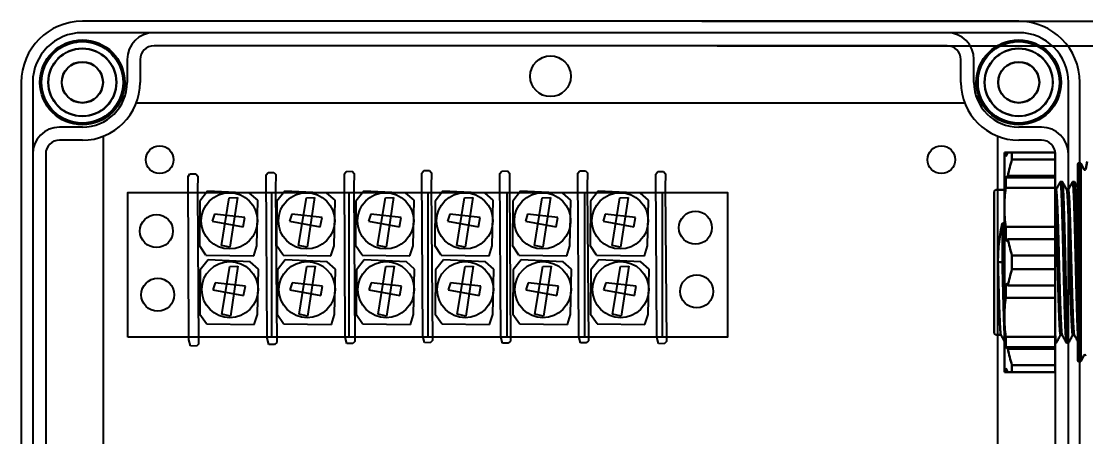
# Model space of a CAD drawing. Header units: inches. Extents: x 0.6 to 15.5, y 0.5 to 6.4.
# Drawn here: x 0.55 to 5.7, y 4.37 to 6.37 of the extents above; entities that cross this region are included whole.
import ezdxf

# ---------------------------------------------------------------- set-up
doc = ezdxf.new("R2010")
doc.units = ezdxf.units.IN
doc.header["$MEASUREMENT"] = 0
doc.linetypes.add('SLD-Dashed', pattern=[0.075, 0.05, -0.025])
doc.linetypes.add('SLD-Solid', pattern=[0])
doc.layers.add('Enclosure', color=3, linetype='Continuous')
doc.layers.add('PARTS_TOP', color=111, linetype='Continuous')
doc.styles.get("Standard").update_dxf_attribs({"font": 'arial.ttf'})
doc.dimstyles.get("Standard").update_dxf_attribs({"dimtxt": 0.18, "dimasz": 0.18, "dimexe": 0.18, "dimexo": 0.0625, "dimgap": 0.09, "dimtad": 0, "dimtih": 1, "dimtoh": 1, "dimdec": 4, "dimzin": 0, "dimdsep": 46, "dimtxsty": 'Standard', "dimcen": 0.09, "dimadec": 0, "dimazin": 0, "dimtfac": 1, "dimtdec": 4, "dimtofl": 0, "dimtmove": 0, "dimatfit": 3, "dimfxl": 1, "dimtolj": 1, "dimtzin": 0, "dimarcsym": 0})

# ---------------------------------------------------------------- blocks, each defined once
blk = doc.blocks.new('6pt Terminal Block')
for p, q in [((-0.2479, -0.16), (-0.2177, -0.152)), ((-0.2177, -0.152), (0.5713, -0.148)), ((0.5713, -0.148), (0.5837, -0.157)), ((-0.2488, -0.1884), (-0.2479, -0.16)), ((-0.2386, -0.1985), (-0.2488, -0.1884)), ((0.5066, -0.1935), (-0.2386, -0.1985)), ((-0.1411, -0.2364), (-0.0952, -0.205)), ((0.1193, -0.2068), (-0.0952, -0.205)), ((0.1913, -0.2339), (0.2371, -0.2025)), ((0.4517, -0.2043), (0.2371, -0.2025)), ((0.4999, -0.2419), (0.4517, -0.2043)), ((0.5729, -0.1948), (0.5066, -0.1935)), ((0.584, -0.1848), (0.5729, -0.1948)), ((0.5837, -0.157), (0.584, -0.1848)), ((-0.1411, -0.2364), (-0.1446, -0.468)), ((0.1177, -0.2115), (0.1177, -0.2115)), ((0.1676, -0.2443), (0.1193, -0.2068)), ((0.158, -0.448), (0.1676, -0.2443)), ((0.1913, -0.2339), (0.1878, -0.4655)), ((0.4501, -0.209), (0.4501, -0.209)), ((0.4904, -0.4455), (0.4999, -0.2419)), ((0.0234, -0.2674), (-0.0042, -0.4166)), ((0.0566, -0.2784), (0.0234, -0.2674)), ((0.0406, -0.4248), (0.0566, -0.2784)), ((0.3558, -0.265), (0.3282, -0.4141)), ((0.389, -0.2759), (0.3558, -0.265)), ((0.373, -0.4224), (0.389, -0.2759)), ((-0.1035, -0.3525), (-0.0945, -0.3113)), ((0.1373, -0.389), (-0.1035, -0.3525)), ((-0.0945, -0.3113), (0.1363, -0.3495)), ((0.1363, -0.3495), (0.1373, -0.389)), ((0.2288, -0.3501), (0.2378, -0.3089)), ((0.4697, -0.3866), (0.2288, -0.3501)), ((0.2378, -0.3089), (0.4687, -0.347)), ((0.4687, -0.347), (0.4697, -0.3866)), ((-0.0042, -0.4166), (0.0406, -0.4248)), ((0.1238, -0.4877), (0.158, -0.448)), ((0.3282, -0.4141), (0.373, -0.4224)), ((0.4562, -0.4852), (0.4904, -0.4455)), ((-0.1446, -0.468), (-0.0963, -0.483)), ((-0.0963, -0.483), (0.1238, -0.4877)), ((0.1878, -0.4655), (0.2361, -0.4806)), ((0.2361, -0.4806), (0.4562, -0.4852)), ((-0.2416, -0.5661), (-0.2407, -0.5377)), ((-0.2315, -0.5763), (-0.2416, -0.5661)), ((-0.2407, -0.5377), (-0.2106, -0.5297)), ((-0.2106, -0.5297), (0.5785, -0.5258)), ((0.4943, -0.5513), (-0.2057, -0.5513)), ((0.5785, -0.5258), (0.5909, -0.5347)), ((0.5911, -0.5626), (0.5801, -0.5726)), ((0.5909, -0.5347), (0.5911, -0.5626)), ((0.5138, -0.5712), (-0.2315, -0.5763)), ((-0.1411, -0.6096), (-0.1446, -0.8412)), ((-0.1411, -0.6096), (-0.0952, -0.5782)), ((0.1193, -0.58), (-0.0952, -0.5782)), ((0.1177, -0.5847), (0.1177, -0.5847)), ((0.1676, -0.6176), (0.1193, -0.58)), ((0.158, -0.8212), (0.1676, -0.6176)), ((0.1913, -0.6072), (0.1878, -0.8388)), ((0.1913, -0.6072), (0.2371, -0.5758)), ((0.4517, -0.5776), (0.2371, -0.5758)), ((0.4501, -0.5823), (0.4501, -0.5823)), ((0.4999, -0.6151), (0.4517, -0.5776)), ((0.4904, -0.8188), (0.4999, -0.6151)), ((0.5801, -0.5726), (0.5138, -0.5712)), ((0.0234, -0.6407), (-0.0042, -0.7898)), ((0.0566, -0.6516), (0.0234, -0.6407)), ((0.0406, -0.7981), (0.0566, -0.6516)), ((0.3558, -0.6382), (0.3282, -0.7873)), ((0.389, -0.6492), (0.3558, -0.6382)), ((0.373, -0.7956), (0.389, -0.6492)), ((-0.1035, -0.7258), (-0.0945, -0.6845)), ((-0.0945, -0.6845), (0.1363, -0.7227)), ((0.2288, -0.7233), (0.2378, -0.6821)), ((0.2378, -0.6821), (0.4687, -0.7202)), ((0.4687, -0.7202), (0.4697, -0.7598)), ((0.1373, -0.7622), (-0.1035, -0.7258)), ((0.1363, -0.7227), (0.1373, -0.7622)), ((0.4697, -0.7598), (0.2288, -0.7233)), ((-0.0042, -0.7898), (0.0406, -0.7981)), ((0.1238, -0.8609), (0.158, -0.8212)), ((0.3282, -0.7873), (0.373, -0.7956)), ((0.4562, -0.8584), (0.4904, -0.8188)), ((-0.1446, -0.8412), (-0.0963, -0.8563)), ((-0.0963, -0.8563), (0.1238, -0.8609)), ((0.1878, -0.8388), (0.2361, -0.8538)), ((0.2361, -0.8538), (0.4562, -0.8584)), ((-0.2363, -0.9442), (-0.2355, -0.9158)), ((-0.2355, -0.9158), (-0.2053, -0.9077)), ((0.4943, -0.9245), (-0.2057, -0.9245)), ((-0.2053, -0.9077), (0.5837, -0.9038)), ((0.5837, -0.9038), (0.5961, -0.9127)), ((0.5961, -0.9127), (0.5964, -0.9406)), ((-0.2262, -0.9543), (-0.2363, -0.9442)), ((0.519, -0.9493), (-0.2262, -0.9543)), ((-0.1411, -0.9917), (-0.0952, -0.9603)), ((0.1193, -0.9621), (-0.0952, -0.9603)), ((0.1177, -0.9668), (0.1177, -0.9668)), ((0.1676, -0.9996), (0.1193, -0.9621)), ((0.1913, -0.9892), (0.2371, -0.9578)), ((0.4517, -0.9596), (0.2371, -0.9578)), ((0.4501, -0.9643), (0.4501, -0.9643)), ((0.4999, -0.9972), (0.4517, -0.9596)), ((0.5853, -0.9506), (0.519, -0.9493)), ((0.5964, -0.9406), (0.5853, -0.9506)), ((-0.1411, -0.9917), (-0.1446, -1.2233)), ((0.0234, -1.0227), (-0.0042, -1.1719)), ((0.0566, -1.0337), (0.0234, -1.0227)), ((0.158, -1.2033), (0.1676, -0.9996)), ((0.1913, -0.9892), (0.1878, -1.2208)), ((0.3558, -1.0203), (0.3282, -1.1694)), ((0.389, -1.0312), (0.3558, -1.0203)), ((0.4904, -1.2008), (0.4999, -0.9972)), ((-0.1035, -1.1078), (-0.0945, -1.0666)), ((-0.0945, -1.0666), (0.1363, -1.1048)), ((0.0406, -1.1801), (0.0566, -1.0337)), ((0.2288, -1.1054), (0.2378, -1.0642)), ((0.2378, -1.0642), (0.4687, -1.1023)), ((0.373, -1.1777), (0.389, -1.0312)), ((0.1373, -1.1443), (-0.1035, -1.1078)), ((0.1363, -1.1048), (0.1373, -1.1443)), ((0.4697, -1.1419), (0.2288, -1.1054)), ((0.4687, -1.1023), (0.4697, -1.1419)), ((-0.0042, -1.1719), (0.0406, -1.1801)), ((0.3282, -1.1694), (0.373, -1.1777)), ((-0.1446, -1.2233), (-0.0963, -1.2383)), ((0.1238, -1.243), (0.158, -1.2033)), ((0.1878, -1.2208), (0.2361, -1.2359)), ((0.4562, -1.2405), (0.4904, -1.2008)), ((-0.2315, -1.2906), (-0.2014, -1.2826)), ((-0.2014, -1.2826), (0.5877, -1.2787)), ((-0.0963, -1.2383), (0.1238, -1.243)), ((0.2361, -1.2359), (0.4562, -1.2405)), ((0.5877, -1.2787), (0.6001, -1.2876)), ((-0.2324, -1.319), (-0.2315, -1.2906)), ((-0.2223, -1.3292), (-0.2324, -1.319)), ((0.523, -1.3241), (-0.2223, -1.3292)), ((0.4943, -1.3066), (-0.2057, -1.3066)), ((0.5893, -1.3255), (0.523, -1.3241)), ((0.6003, -1.3155), (0.5893, -1.3255)), ((0.6001, -1.2876), (0.6003, -1.3155)), ((-0.1411, -1.3745), (-0.1446, -1.6061)), ((-0.1411, -1.3745), (-0.0952, -1.3431)), ((0.1193, -1.3449), (-0.0952, -1.3431)), ((0.1177, -1.3496), (0.1177, -1.3496)), ((0.1676, -1.3825), (0.1193, -1.3449)), ((0.158, -1.5861), (0.1676, -1.3825)), ((0.1913, -1.3721), (0.1878, -1.6037)), ((0.1913, -1.3721), (0.2371, -1.3407)), ((0.4517, -1.3425), (0.2371, -1.3407)), ((0.4501, -1.3472), (0.4501, -1.3472)), ((0.4999, -1.38), (0.4517, -1.3425)), ((0.4904, -1.5837), (0.4999, -1.38)), ((0.0234, -1.4056), (-0.0042, -1.5547)), ((0.0566, -1.4165), (0.0234, -1.4056)), ((0.0406, -1.563), (0.0566, -1.4165)), ((0.3558, -1.4031), (0.3282, -1.5523)), ((0.389, -1.4141), (0.3558, -1.4031)), ((0.373, -1.5605), (0.389, -1.4141)), ((-0.1035, -1.4907), (-0.0945, -1.4495)), ((0.1373, -1.5271), (-0.1035, -1.4907)), ((-0.0945, -1.4495), (0.1363, -1.4876)), ((0.1363, -1.4876), (0.1373, -1.5271)), ((0.2288, -1.4882), (0.2378, -1.447)), ((0.4697, -1.5247), (0.2288, -1.4882)), ((0.2378, -1.447), (0.4687, -1.4852)), ((0.4687, -1.4852), (0.4697, -1.5247)), ((-0.0042, -1.5547), (0.0406, -1.563)), ((0.1238, -1.6258), (0.158, -1.5861)), ((0.3282, -1.5523), (0.373, -1.5605)), ((0.4562, -1.6234), (0.4904, -1.5837)), ((-0.1446, -1.6061), (-0.0963, -1.6212)), ((-0.0963, -1.6212), (0.1238, -1.6258)), ((0.1878, -1.6037), (0.2361, -1.6187)), ((0.2361, -1.6187), (0.4562, -1.6234)), ((-0.2348, -1.6963), (-0.234, -1.6679)), ((-0.2247, -1.7064), (-0.2348, -1.6963)), ((-0.234, -1.6679), (-0.2038, -1.6599)), ((0.4943, -1.6895), (-0.2057, -1.6895)), ((-0.2038, -1.6599), (0.5853, -1.6559)), ((0.5853, -1.6559), (0.5976, -1.6649)), ((0.5979, -1.6927), (0.5869, -1.7027)), ((0.5976, -1.6649), (0.5979, -1.6927)), ((0.5205, -1.7014), (-0.2247, -1.7064)), ((-0.1411, -1.7502), (-0.0952, -1.7188)), ((0.1193, -1.7206), (-0.0952, -1.7188)), ((0.1177, -1.7253), (0.1177, -1.7253)), ((0.1676, -1.7581), (0.1193, -1.7206)), ((0.1913, -1.7478), (0.1878, -1.9793)), ((0.1913, -1.7478), (0.2371, -1.7163)), ((0.4517, -1.7181), (0.2371, -1.7163)), ((0.4501, -1.7228), (0.4501, -1.7228)), ((0.4999, -1.7557), (0.4517, -1.7181)), ((0.5869, -1.7027), (0.5205, -1.7014)), ((-0.1411, -1.7502), (-0.1446, -1.9818)), ((0.0234, -1.7812), (-0.0042, -1.9304)), ((0.0566, -1.7922), (0.0234, -1.7812)), ((0.0406, -1.9386), (0.0566, -1.7922)), ((0.158, -1.9618), (0.1676, -1.7581)), ((0.3558, -1.7788), (0.3282, -1.9279)), ((0.389, -1.7897), (0.3558, -1.7788)), ((0.373, -1.9362), (0.389, -1.7897)), ((0.4904, -1.9593), (0.4999, -1.7557)), ((-0.1035, -1.8663), (-0.0945, -1.8251)), ((-0.0945, -1.8251), (0.1363, -1.8633)), ((0.2288, -1.8639), (0.2378, -1.8227)), ((0.2378, -1.8227), (0.4687, -1.8608)), ((0.1373, -1.9028), (-0.1035, -1.8663)), ((0.1363, -1.8633), (0.1373, -1.9028)), ((0.4697, -1.9004), (0.2288, -1.8639)), ((0.4687, -1.8608), (0.4697, -1.9004)), ((-0.0042, -1.9304), (0.0406, -1.9386)), ((0.3282, -1.9279), (0.373, -1.9362)), ((-0.1446, -1.9818), (-0.0963, -1.9968)), ((-0.0963, -1.9968), (0.1238, -2.0015)), ((0.1238, -2.0015), (0.158, -1.9618)), ((0.1878, -1.9793), (0.2361, -1.9944)), ((0.2361, -1.9944), (0.4562, -1.999)), ((0.4562, -1.999), (0.4904, -1.9593)), ((-0.2334, -2.0732), (-0.2325, -2.0448)), ((-0.2325, -2.0448), (-0.2024, -2.0368)), ((-0.2024, -2.0368), (0.5867, -2.0328)), ((0.5867, -2.0328), (0.5991, -2.0418)), ((0.5991, -2.0418), (0.5993, -2.0696)), ((-0.2233, -2.0833), (-0.2334, -2.0732)), ((0.522, -2.0783), (-0.2233, -2.0833)), ((0.4943, -2.0651), (-0.2057, -2.0651)), ((-0.1411, -2.1257), (-0.0952, -2.0942)), ((0.1193, -2.096), (-0.0952, -2.0942)), ((0.1177, -2.1007), (0.1177, -2.1007)), ((0.1676, -2.1336), (0.1193, -2.096)), ((0.1913, -2.1232), (0.2371, -2.0918)), ((0.4517, -2.0936), (0.2371, -2.0918)), ((0.4501, -2.0983), (0.4501, -2.0983)), ((0.4999, -2.1312), (0.4517, -2.0936)), ((0.5883, -2.0796), (0.522, -2.0783)), ((0.5993, -2.0696), (0.5883, -2.0796)), ((-0.1411, -2.1257), (-0.1446, -2.3572)), ((0.0234, -2.1567), (-0.0042, -2.3058)), ((0.0566, -2.1676), (0.0234, -2.1567)), ((0.158, -2.3372), (0.1676, -2.1336)), ((0.1913, -2.1232), (0.1878, -2.3548)), ((0.3558, -2.1543), (0.3282, -2.3034)), ((0.389, -2.1652), (0.3558, -2.1543)), ((0.4904, -2.3348), (0.4999, -2.1312)), ((-0.1035, -2.2418), (-0.0945, -2.2006)), ((-0.0945, -2.2006), (0.1363, -2.2387)), ((0.0406, -2.3141), (0.0566, -2.1676)), ((0.2288, -2.2394), (0.2378, -2.1981)), ((0.2378, -2.1981), (0.4687, -2.2363)), ((0.373, -2.3116), (0.389, -2.1652)), ((0.1373, -2.2783), (-0.1035, -2.2418)), ((0.1363, -2.2387), (0.1373, -2.2783)), ((0.4697, -2.2758), (0.2288, -2.2394)), ((0.4687, -2.2363), (0.4697, -2.2758)), ((-0.0042, -2.3058), (0.0406, -2.3141)), ((0.3282, -2.3034), (0.373, -2.3116)), ((-0.1446, -2.3572), (-0.0963, -2.3723)), ((0.1238, -2.3769), (0.158, -2.3372)), ((0.1878, -2.3548), (0.2361, -2.3699)), ((0.4562, -2.3745), (0.4904, -2.3348)), ((-0.2361, -2.422), (-0.2059, -2.4139)), ((-0.2059, -2.4139), (0.5831, -2.41)), ((-0.0963, -2.3723), (0.1238, -2.3769)), ((0.2361, -2.3699), (0.4562, -2.3745)), ((0.5831, -2.41), (0.5955, -2.4189)), ((0.5955, -2.4189), (0.5958, -2.4468)), ((-0.237, -2.4504), (-0.2361, -2.422)), ((-0.2268, -2.4605), (-0.237, -2.4504)), ((0.5184, -2.4555), (-0.2268, -2.4605)), ((0.4943, -2.4406), (-0.2057, -2.4406)), ((0.5847, -2.4568), (0.5184, -2.4555)), ((0.5958, -2.4468), (0.5847, -2.4568))]:
    blk.add_line(p, q)
blk.add_lwpolyline([(-0.2057, 0.1434), (0.4943, 0.1434), (0.4943, -2.7566), (-0.2057, -2.7566)], close=True)
for centre, radius in [((-0.0004, -0.0012), 0.0799), ((0.3074, 0.0049), 0.0799), ((0.0244, -0.3501), 0.136), ((0.3568, -0.3477), 0.136), ((0.0244, -0.7233), 0.136), ((0.3568, -0.7209), 0.136), ((0.0244, -1.1054), 0.136), ((0.3568, -1.103), 0.136), ((0.0244, -1.4882), 0.136), ((0.3568, -1.4858), 0.136), ((0.0244, -1.8639), 0.136), ((0.3568, -1.8615), 0.136), ((0.0244, -2.2394), 0.136), ((0.3568, -2.2369), 0.136), ((0.3237, -2.6011), 0.0799), ((0.0159, -2.6072), 0.0799)]:
    blk.add_circle(centre, radius)
blk = doc.blocks.new('CG-32_CableGland')
at = {"color": 7, "linetype": 'Continuous', "lineweight": 30}
for p, q in [((1.0239, 0.4925), (1.2321, 0.4925)), ((1.0239, 0.4925), (1.0239, 0.459)), ((1.2321, 0.459), (1.2321, 0.4925)), ((1.2524, 0.4925), (1.2626, 0.4739)), ((1.2533, 0.4925), (1.2626, 0.4925)), ((1.2626, 0.4739), (1.2626, 0.4925)), ((1.2689, 0.227), (1.2689, 0.4925)), ((0.8989, 0.4415), (0.8851, 0.4118)), ((0.8989, 0.4415), (0.8989, -0.0385)), ((0.9089, 0.4415), (0.8989, 0.4415)), ((0.9139, -0.5135), (0.9139, 0.4365)), ((1.2321, 0.459), (1.0239, 0.459)), ((1.0239, 0.459), (1.0239, 0.3802)), ((1.0239, 0.3802), (1.2524, 0.3802)), ((1.0239, 0.3802), (1.0239, 0.3709)), ((1.0239, 0.3709), (1.2626, 0.3709)), ((1.0239, 0.3709), (1.0239, 0.3211)), ((1.2626, 0.3709), (1.2524, 0.3802)), ((1.2626, 0.3211), (1.2626, 0.3709)), ((0.938, 0.3125), (0.9306, 0.3125)), ((0.9685, 0.351), (0.9591, 0.351)), ((0.9971, 0.3125), (0.9899, 0.3125)), ((1.0239, 0.3509), (1.0182, 0.3509)), ((1.2626, 0.3211), (1.0239, 0.3211)), ((1.0239, 0.3211), (1.0239, 0.133)), ((1.3039, 0.3125), (1.2854, 0.3125)), ((1.3189, -0.3745), (1.3189, 0.2975)), ((1.2689, -0.304), (1.2689, 0.227)), ((1.0239, 0.133), (1.2626, 0.133)), ((1.0239, 0.133), (1.0239, 0.0739)), ((1.2626, 0.0645), (1.2626, 0.133)), ((1.0239, 0.0739), (1.2524, 0.0739)), ((1.0239, 0.0739), (1.0239, -0.005)), ((1.2626, 0.0645), (1.2524, 0.0739)), ((0.8989, -0.0385), (0.8989, -0.5185)), ((1.0239, -0.005), (1.2321, -0.005)), ((1.0239, -0.005), (1.0239, -0.072)), ((1.2321, -0.072), (1.2321, -0.005)), ((1.2696, -0.0385), (1.2689, -0.0112)), ((1.2696, -0.0385), (1.2696, -0.2285)), ((1.2999, -0.0385), (1.2786, -0.0385)), ((1.2786, -0.0385), (1.2786, -0.2285)), ((1.2321, -0.072), (1.0239, -0.072)), ((1.0239, -0.072), (1.0239, -0.1508)), ((1.0239, -0.1508), (1.2524, -0.1508)), ((1.0239, -0.1508), (1.0239, -0.2099)), ((1.2524, -0.1508), (1.2626, -0.1414)), ((1.2626, -0.2099), (1.2626, -0.1414)), ((1.2626, -0.2099), (1.0239, -0.2099)), ((1.0239, -0.2099), (1.0239, -0.398)), ((1.2696, -0.2285), (1.2689, -0.2254)), ((1.2696, -0.2285), (1.2786, -0.2285)), ((1.2689, -0.5695), (1.2689, -0.304)), ((0.9674, -0.3895), (0.9601, -0.3895)), ((1.0192, -0.3895), (1.0194, -0.389)), ((1.0239, -0.3895), (1.0192, -0.3895)), ((1.0239, -0.398), (1.2626, -0.398)), ((1.0239, -0.398), (1.0239, -0.4478)), ((1.2626, -0.4478), (1.2626, -0.398)), ((1.3039, -0.3895), (1.2689, -0.3895)), ((0.9296, -0.4279), (0.9389, -0.4279)), ((0.9886, -0.4279), (0.998, -0.4279)), ((1.2626, -0.4478), (1.0239, -0.4478)), ((1.0239, -0.4478), (1.0239, -0.4571)), ((1.2524, -0.4571), (1.0239, -0.4571)), ((1.0239, -0.4571), (1.0239, -0.536)), ((1.2626, -0.4478), (1.2524, -0.4571)), ((0.8693, -0.5254), (0.8756, -0.4899)), ((0.8851, -0.4887), (0.8989, -0.5185)), ((0.9089, -0.5185), (0.8989, -0.5185)), ((1.0239, -0.536), (1.2321, -0.536)), ((1.0239, -0.536), (1.0239, -0.5695)), ((1.2321, -0.5695), (1.2321, -0.536)), ((1.2524, -0.5695), (1.2626, -0.5508)), ((1.2626, -0.5695), (1.2626, -0.5508)), ((1.2321, -0.5695), (1.0239, -0.5695)), ((1.2626, -0.5695), (1.2533, -0.5695))]:
    blk.add_line(p, q, dxfattribs=at)
for centre, radius, start, end in [((0.8805, 0.4139), 0.005, 190, 335), ((0.9089, 0.4365), 0.005, 0, 90), ((1.3039, 0.2975), 0.015, 0, 90), ((1.3039, -0.3745), 0.015, 270, 0), ((0.8805, -0.4908), 0.005, 25, 170), ((0.9089, -0.5135), 0.005, 270, 0)]:
    blk.add_arc(centre, radius, start, end, dxfattribs=at)
for points, knots in [([(1.2321, 0.4925), (1.2359, 0.4925), (1.2435, 0.4925), (1.2494, 0.4925), (1.2524, 0.4925)], [0, 0, 0, 0, 0.4996715, 1, 1, 1, 1]), ([(1.2626, 0.4925), (1.2644, 0.4925), (1.2681, 0.4925), (1.2687, 0.4925), (1.2689, 0.4925)], [0, 0, 0, 0, 0.499179, 1, 1, 1, 1]), ([(1.2524, 0.3802), (1.2494, 0.3934), (1.2435, 0.4199), (1.2359, 0.446), (1.2321, 0.459)], [0, 0, 0, 0, 0.499645, 1, 1, 1, 1]), ([(0.9311, 0.312), (0.9294, 0.3149), (0.9263, 0.3207), (0.9208, 0.3305), (0.9165, 0.3382), (0.9143, 0.3422), (0.9139, 0.343)], [0, 0, 0, 0, 0.310249, 0.608588, 0.916488, 1, 1, 1, 1]), ([(0.9601, -0.3895), (0.9597, -0.3888), (0.959, -0.3878), (0.9581, -0.3817), (0.9572, -0.3734), (0.9563, -0.3616), (0.9554, -0.3466), (0.9547, -0.3329), (0.9539, -0.3168), (0.9531, -0.2979), (0.9523, -0.2768), (0.9515, -0.2541), (0.9508, -0.2301), (0.95, -0.2047), (0.9492, -0.1779), (0.9484, -0.1501), (0.9476, -0.1217), (0.9468, -0.0928), (0.946, -0.0632), (0.9452, -0.0335), (0.9444, -0.004), (0.9436, 0.0252), (0.9428, 0.0543), (0.942, 0.0826), (0.9412, 0.1099), (0.9404, 0.136), (0.9396, 0.1613), (0.9388, 0.185), (0.9381, 0.207), (0.9373, 0.2272), (0.9365, 0.2458), (0.9357, 0.2622), (0.9349, 0.2764), (0.9341, 0.2884), (0.9333, 0.2982), (0.9324, 0.306), (0.9317, 0.3109), (0.9311, 0.3115), (0.9309, 0.3118)], [0, 0, 0, 0, 0.0457548, 0.0690626, 0.0924931, 0.1382479, 0.1615557, 0.1849861, 0.2117251, 0.2386498, 0.2661599, 0.2938725, 0.3206115, 0.3475362, 0.3750464, 0.4027589, 0.429498, 0.4564227, 0.4839329, 0.5116454, 0.5383845, 0.5653092, 0.5928194, 0.6205319, 0.647271, 0.6741957, 0.7017059, 0.7294185, 0.7561575, 0.7830822, 0.8105924, 0.838305, 0.865044, 0.8919687, 0.919479, 0.9471915, 0.9801884, 1, 1, 1, 1]), ([(0.9591, 0.3511), (0.9555, 0.3445), (0.9484, 0.3317), (0.9412, 0.3189), (0.9377, 0.3125)], [0, 0, 0, 0, 0.509147, 1, 1, 1, 1]), ([(0.9671, -0.3889), (0.9671, -0.3888), (0.9667, -0.3884), (0.9662, -0.3859), (0.9655, -0.3813), (0.9647, -0.3747), (0.9641, -0.3662), (0.9634, -0.3561), (0.9627, -0.3441), (0.962, -0.3299), (0.9612, -0.3132), (0.9604, -0.2939), (0.9596, -0.2725), (0.9588, -0.2495), (0.958, -0.2251), (0.9573, -0.1996), (0.9565, -0.1725), (0.9557, -0.1445), (0.9549, -0.116), (0.954, -0.0871), (0.9533, -0.0574), (0.9525, -0.0276), (0.9517, 0.0018), (0.9509, 0.0309), (0.9501, 0.0599), (0.9493, 0.0881), (0.9485, 0.1151), (0.9477, 0.1411), (0.9469, 0.1661), (0.9462, 0.1895), (0.9454, 0.2111), (0.9446, 0.231), (0.9437, 0.2491), (0.9429, 0.2652), (0.9422, 0.279), (0.9414, 0.2905), (0.9406, 0.2998), (0.9398, 0.3069), (0.9389, 0.3116), (0.9383, 0.3122), (0.938, 0.3125)], [0, 0, 0, 0, 0.008493, 0.0321299, 0.0561581, 0.0803203, 0.1038318, 0.1274688, 0.151497, 0.1756592, 0.2024348, 0.2293964, 0.2569442, 0.2846946, 0.311471, 0.3384333, 0.3659821, 0.3937334, 0.4205093, 0.447471, 0.475019, 0.5027697, 0.5295459, 0.556508, 0.5840565, 0.6118076, 0.6385838, 0.6655459, 0.6930944, 0.7208455, 0.7476214, 0.7745832, 0.8021312, 0.8298819, 0.8566584, 0.8836209, 0.9111697, 0.9389212, 0.969324, 1, 1, 1, 1]), ([(0.9889, -0.4275), (0.9888, -0.4276), (0.9884, -0.4279), (0.9878, -0.4255), (0.987, -0.4206), (0.9862, -0.4127), (0.9853, -0.4022), (0.9846, -0.3893), (0.9838, -0.374), (0.9831, -0.3563), (0.9823, -0.3362), (0.9815, -0.3139), (0.9806, -0.2896), (0.9798, -0.263), (0.979, -0.2351), (0.9783, -0.2062), (0.9775, -0.1763), (0.9767, -0.1452), (0.9759, -0.1133), (0.9751, -0.0809), (0.9743, -0.0485), (0.9735, -0.0159), (0.9727, 0.0167), (0.972, 0.0493), (0.9712, 0.0813), (0.9704, 0.1123), (0.9695, 0.1422), (0.9687, 0.1712), (0.9679, 0.1983), (0.9671, 0.2234), (0.9664, 0.2465), (0.9656, 0.2679), (0.9648, 0.2864), (0.9641, 0.302), (0.9634, 0.3151), (0.9627, 0.3263), (0.962, 0.3355), (0.9613, 0.3426), (0.9606, 0.3476), (0.9599, 0.3506), (0.9595, 0.3508), (0.9593, 0.3509)], [0, 0, 0, 0, 0.011262, 0.03723, 0.063377, 0.090092, 0.117001, 0.143106, 0.169383, 0.196203, 0.223212, 0.249862, 0.27671, 0.304168, 0.331831, 0.358029, 0.3844, 0.411326, 0.43845, 0.464916, 0.491573, 0.518038, 0.544683, 0.571895, 0.599304, 0.625986, 0.652866, 0.680362, 0.708065, 0.734215, 0.760538, 0.787409, 0.814474, 0.837803, 0.861264, 0.885127, 0.909124, 0.932451, 0.955901, 0.979736, 1, 1, 1, 1]), ([(0.9902, 0.3119), (0.9866, 0.3184), (0.9794, 0.3314), (0.9722, 0.3444), (0.9686, 0.351)], [0, 0, 0, 0, 0.49998, 1, 1, 1, 1]), ([(0.9688, 0.3503), (0.9689, 0.35), (0.9694, 0.3493), (0.9701, 0.3451), (0.9709, 0.3381), (0.9716, 0.3281), (0.9724, 0.3156), (0.9732, 0.3005), (0.974, 0.2829), (0.9748, 0.2628), (0.9757, 0.2405), (0.9765, 0.2167), (0.9772, 0.1914), (0.978, 0.1642), (0.9787, 0.1355), (0.9795, 0.1055), (0.9804, 0.0744), (0.9812, 0.0421), (0.982, 0.0094), (0.9828, -0.0232), (0.9835, -0.0553), (0.9843, -0.0874), (0.985, -0.1191), (0.9859, -0.1506), (0.9867, -0.1813), (0.9875, -0.2108), (0.9883, -0.2392), (0.989, -0.2665), (0.9898, -0.2924), (0.9905, -0.3164), (0.9914, -0.3385), (0.9922, -0.3587), (0.993, -0.3764), (0.9938, -0.3915), (0.9946, -0.4041), (0.9953, -0.4142), (0.9961, -0.4217), (0.9969, -0.4262), (0.9975, -0.4281), (0.9978, -0.4277), (0.9979, -0.4276)], [0, 0, 0, 0, 0.016292, 0.043149, 0.070189, 0.097804, 0.125619, 0.152689, 0.179959, 0.207855, 0.235962, 0.262487, 0.289188, 0.316445, 0.343899, 0.370849, 0.397997, 0.425753, 0.453712, 0.480385, 0.507236, 0.53358, 0.560297, 0.587207, 0.614505, 0.640988, 0.667645, 0.694854, 0.722255, 0.74929, 0.776527, 0.804383, 0.832447, 0.859024, 0.885777, 0.913094, 0.94061, 0.967459, 0.994502, 1, 1, 1, 1]), ([(0.9901, 0.3113), (0.9904, 0.3109), (0.9909, 0.31), (0.9917, 0.3048), (0.9926, 0.2965), (0.9935, 0.2847), (0.9944, 0.2697), (0.9951, 0.256), (0.9958, 0.2399), (0.9966, 0.221), (0.9974, 0.1999), (0.9982, 0.1772), (0.999, 0.1532), (0.9998, 0.1278), (1.0006, 0.101), (1.0014, 0.0732), (1.0022, 0.0448), (1.003, 0.0159), (1.0038, -0.0137), (1.0046, -0.0434), (1.0053, -0.0729), (1.0061, -0.1021), (1.0069, -0.1312), (1.0077, -0.1595), (1.0085, -0.1868), (1.0093, -0.2129), (1.0101, -0.2382), (1.0109, -0.2619), (1.0117, -0.2839), (1.0125, -0.3041), (1.0133, -0.3227), (1.0141, -0.3391), (1.0149, -0.3533), (1.0157, -0.3653), (1.0165, -0.3751), (1.0173, -0.3829), (1.0182, -0.3884), (1.0189, -0.3891), (1.0192, -0.3895)], [0, 0, 0, 0, 0.030071, 0.053431, 0.076913, 0.12277, 0.146129, 0.169611, 0.19641, 0.223394, 0.250965, 0.278739, 0.305537, 0.332522, 0.360093, 0.387867, 0.414665, 0.441649, 0.469221, 0.496994, 0.523793, 0.550777, 0.578348, 0.606122, 0.632921, 0.659905, 0.687476, 0.71525, 0.742048, 0.769033, 0.796604, 0.824378, 0.851176, 0.87816, 0.905732, 0.933506, 0.966577, 1, 1, 1, 1]), ([(1.0183, 0.3511), (1.0146, 0.3446), (1.0075, 0.3317), (1.0004, 0.3189), (0.9969, 0.3125)], [0, 0, 0, 0, 0.508481, 1, 1, 1, 1]), ([(1.0239, -0.375), (1.0239, -0.3748), (1.0236, -0.3724), (1.0232, -0.3661), (1.0225, -0.3561), (1.0218, -0.3441), (1.0211, -0.3299), (1.0203, -0.3132), (1.0195, -0.2939), (1.0187, -0.2725), (1.0179, -0.2495), (1.0172, -0.2251), (1.0164, -0.1996), (1.0156, -0.1725), (1.0148, -0.1445), (1.014, -0.116), (1.0131, -0.0871), (1.0124, -0.0574), (1.0116, -0.0276), (1.0108, 0.0018), (1.01, 0.0309), (1.0092, 0.0599), (1.0084, 0.0881), (1.0076, 0.1151), (1.0068, 0.1411), (1.0061, 0.1661), (1.0053, 0.1895), (1.0045, 0.2111), (1.0037, 0.231), (1.0028, 0.2491), (1.002, 0.2652), (1.0013, 0.279), (1.0005, 0.2905), (0.9997, 0.2998), (0.9989, 0.3069), (0.998, 0.3116), (0.9974, 0.3122), (0.9971, 0.3125)], [0, 0, 0, 0, 0.002991, 0.02848, 0.054104, 0.080153, 0.106347, 0.135374, 0.164603, 0.194467, 0.224551, 0.253579, 0.282808, 0.312673, 0.342758, 0.371785, 0.401014, 0.430879, 0.460963, 0.489991, 0.51922, 0.549085, 0.579169, 0.608197, 0.637427, 0.667292, 0.697377, 0.726404, 0.755633, 0.785498, 0.815582, 0.84461, 0.873839, 0.903704, 0.933789, 0.966747, 1, 1, 1, 1]), ([(1.0239, 0.2839), (1.0237, 0.2889), (1.0232, 0.2999), (1.0226, 0.3141), (1.0218, 0.327), (1.021, 0.3371), (1.0202, 0.3446), (1.0193, 0.3492), (1.0187, 0.3512), (1.0184, 0.3508), (1.0183, 0.3507)], [0, 0, 0, 0, 0.116444, 0.25842, 0.401417, 0.541852, 0.68332, 0.827958, 0.973658, 1, 1, 1, 1]), ([(1.2689, 0.227), (1.2687, 0.2427), (1.2681, 0.2742), (1.2644, 0.3055), (1.2626, 0.3211)], [0, 0, 0, 0, 0.499156, 1, 1, 1, 1]), ([(1.2857, 0.3119), (1.2821, 0.3184), (1.2762, 0.329), (1.2703, 0.3396), (1.2681, 0.3437)], [0, 0, 0, 0, 0.613589, 1, 1, 1, 1]), ([(1.2856, 0.3114), (1.2859, 0.3109), (1.2864, 0.3101), (1.2872, 0.3048), (1.2881, 0.2965), (1.289, 0.2847), (1.2899, 0.2696), (1.2906, 0.256), (1.2913, 0.2398), (1.2921, 0.2209), (1.2929, 0.1998), (1.2937, 0.1771), (1.2945, 0.1531), (1.2953, 0.1277), (1.2961, 0.1009), (1.2969, 0.0735), (1.2976, 0.046), (1.2984, 0.0184), (1.2992, -0.0098), (1.2997, -0.0289), (1.2999, -0.0385)], [0, 0, 0, 0, 0.063788, 0.111155, 0.158772, 0.251754, 0.299121, 0.346738, 0.401043, 0.455726, 0.511598, 0.56788, 0.622186, 0.676869, 0.732741, 0.789024, 0.840916, 0.893138, 0.946391, 1, 1, 1, 1]), ([(0.9139, 0.3044), (0.9142, 0.2993), (0.9147, 0.2887), (0.9154, 0.27), (0.9162, 0.2488), (0.917, 0.2255), (0.9178, 0.1998), (0.9187, 0.1726), (0.9195, 0.1444), (0.9202, 0.1152), (0.921, 0.0846), (0.9218, 0.0531), (0.9226, 0.0209), (0.9234, -0.0119), (0.9242, -0.0452), (0.925, -0.0783), (0.9258, -0.1107), (0.9266, -0.142), (0.9273, -0.1727), (0.9281, -0.2024), (0.9289, -0.2314), (0.9297, -0.2588), (0.9305, -0.2847), (0.9313, -0.3089), (0.932, -0.3315), (0.9328, -0.3522), (0.9336, -0.3706), (0.9344, -0.3867), (0.9352, -0.4004), (0.9361, -0.4113), (0.9368, -0.4195), (0.9376, -0.4251), (0.9384, -0.4278), (0.9389, -0.4285), (0.9392, -0.4275), (0.9392, -0.4274)], [0, 0, 0, 0, 0.0297815, 0.0612772, 0.0923867, 0.1237255, 0.1557839, 0.1880853, 0.2185595, 0.2492349, 0.2805488, 0.3120872, 0.3430732, 0.3742872, 0.406202, 0.4383512, 0.4689815, 0.4998168, 0.5301166, 0.560846, 0.5917984, 0.6231982, 0.6536266, 0.6842556, 0.7155177, 0.7470007, 0.7780767, 0.809383, 0.8414031, 0.8736625, 0.9041901, 0.9349198, 0.9662954, 0.9978997, 1, 1, 1, 1]), ([(1.2786, -0.0385), (1.2782, -0.0212), (1.2773, 0.0134), (1.2761, 0.0622), (1.275, 0.107), (1.2739, 0.1478), (1.2728, 0.1861), (1.2717, 0.2214), (1.2707, 0.2531), (1.2697, 0.2777), (1.2691, 0.2898), (1.2689, 0.2943)], [0, 0, 0, 0, 0.129723, 0.259439, 0.371878, 0.484326, 0.596765, 0.709205, 0.821652, 0.934092, 1, 1, 1, 1]), ([(1.2626, 0.133), (1.2644, 0.1486), (1.2681, 0.1799), (1.2687, 0.2113), (1.2689, 0.227)], [0, 0, 0, 0, 0.499179, 1, 1, 1, 1]), ([(1.2524, 0.0739), (1.2494, 0.0607), (1.2435, 0.0342), (1.2359, 0.0081), (1.2321, -0.005)], [0, 0, 0, 0, 0.499645, 1, 1, 1, 1]), ([(0.9294, -0.4273), (0.9293, -0.4272), (0.929, -0.4269), (0.9283, -0.4236), (0.9275, -0.4173), (0.9266, -0.4081), (0.9259, -0.3968), (0.9252, -0.383), (0.9245, -0.3668), (0.9237, -0.348), (0.9228, -0.3271), (0.922, -0.3043), (0.9212, -0.2798), (0.9204, -0.2534), (0.9197, -0.2253), (0.919, -0.1958), (0.9181, -0.165), (0.9173, -0.1329), (0.9164, -0.1004), (0.9156, -0.0679), (0.9149, -0.0355), (0.9143, -0.0105), (0.914, 0.0035), (0.9139, 0.0067)], [0, 0, 0, 0, 0.014667, 0.066973, 0.119663, 0.169866, 0.220405, 0.270063, 0.320064, 0.371153, 0.422614, 0.472484, 0.522683, 0.57392, 0.625518, 0.67645, 0.727759, 0.780238, 0.833109, 0.883143, 0.933508, 0.984932, 1, 1, 1, 1]), ([(1.2786, -0.2285), (1.2849, -0.2004), (1.2902, -0.1704), (1.2959, -0.1222), (1.2974, -0.1056), (1.2994, -0.0723), (1.2999, -0.0554), (1.2999, -0.0385)], [0, 0, 0, 0, 0.5, 0.5, 0.75, 0.75, 1, 1, 1, 1]), ([(1.2321, -0.072), (1.2359, -0.085), (1.2435, -0.1111), (1.2494, -0.1375), (1.2524, -0.1508)], [0, 0, 0, 0, 0.499671, 1, 1, 1, 1]), ([(1.2689, -0.304), (1.2687, -0.2883), (1.2681, -0.2568), (1.2644, -0.2255), (1.2626, -0.2099)], [0, 0, 0, 0, 0.4991559, 1, 1, 1, 1]), ([(1.2626, -0.398), (1.2644, -0.3824), (1.2681, -0.3511), (1.2687, -0.3197), (1.2689, -0.304)], [0, 0, 0, 0, 0.499179, 1, 1, 1, 1]), ([(0.9139, -0.3997), (0.9155, -0.4025), (0.9207, -0.4119), (0.926, -0.4214), (0.9296, -0.4279)], [0, 0, 0, 0, 0.305055, 1, 1, 1, 1]), ([(0.939, -0.4278), (0.9426, -0.4213), (0.9497, -0.4085), (0.9568, -0.3957), (0.9603, -0.3895)], [0, 0, 0, 0, 0.509088, 1, 1, 1, 1]), ([(0.9669, -0.3887), (0.9706, -0.3952), (0.9778, -0.4083), (0.9851, -0.4214), (0.9887, -0.4279)], [0, 0, 0, 0, 0.499981, 1, 1, 1, 1]), ([(0.9981, -0.4279), (1.0017, -0.4214), (1.0089, -0.4083), (1.0162, -0.3953), (1.0198, -0.3888)], [0, 0, 0, 0, 0.500022, 1, 1, 1, 1]), ([(1.2524, -0.4571), (1.2494, -0.4703), (1.2435, -0.4968), (1.2359, -0.5229), (1.2321, -0.536)], [0, 0, 0, 0, 0.499645, 1, 1, 1, 1]), ([(1.2321, -0.5695), (1.2359, -0.5695), (1.2435, -0.5695), (1.2494, -0.5695), (1.2524, -0.5695)], [0, 0, 0, 0, 0.499671, 1, 1, 1, 1]), ([(1.2689, -0.5695), (1.2687, -0.5695), (1.2681, -0.5695), (1.2644, -0.5695), (1.2626, -0.5695)], [0, 0, 0, 0, 0.499156, 1, 1, 1, 1])]:
    blk.add_open_spline(points, degree=3, knots=knots, dxfattribs=at)
blk = doc.blocks.new('*D44')
at = {"layer": 'Defpoints', "color": 0, "transparency": 16777216}
for p in [(3.7798, 6.3748), (7.9021, 6.3748), (3.7798, 1.2567)]:
    blk.add_point(p, dxfattribs=at)
at = {"layer": 'Enclosure', "color": 0, "lineweight": -2, "transparency": 16777216}
for p, q in [((3.8423, 6.3748), (8.0821, 6.3748)), ((7.9021, 6.1948), (7.9021, 5.692)), ((7.9021, 1.4367), (7.9021, 5.3282)), ((3.8423, 1.2567), (8.0821, 1.2567))]:
    blk.add_line(p, q, dxfattribs=at)
at = {"layer": 'Enclosure', "color": 0, "transparency": 16777216}
for points in [[(7.8721, 6.1948), (7.9321, 6.1948), (7.9021, 6.3748)], [(7.8721, 1.4367), (7.9321, 1.4367), (7.9021, 1.2567)]]:
    blk.add_solid(points, dxfattribs=at)
at = {"layer": 'Enclosure', "color": 0, "transparency": 16777216, "insert": (7.9021, 5.5101), "char_height": 0.18, "attachment_point": 5}
blk.add_mtext('\\A1;5.1181', dxfattribs=at)
blk = doc.blocks.new('*D45')
at = {"layer": 'Defpoints', "color": 0, "transparency": 16777216}
for p in [(3.855, 6.2567), (3.855, 1.3748), (7.2731, 1.3748)]:
    blk.add_point(p, dxfattribs=at)
at = {"layer": 'Enclosure', "color": 0, "lineweight": -2, "transparency": 16777216}
for p, q in [((3.9175, 6.2567), (7.4531, 6.2567)), ((7.2731, 6.0767), (7.2731, 3.9976)), ((7.2731, 1.5548), (7.2731, 3.6338)), ((3.9175, 1.3748), (7.4531, 1.3748))]:
    blk.add_line(p, q, dxfattribs=at)
at = {"layer": 'Enclosure', "color": 0, "transparency": 16777216}
for points in [[(7.2431, 6.0767), (7.3031, 6.0767), (7.2731, 6.2567)], [(7.2431, 1.5548), (7.3031, 1.5548), (7.2731, 1.3748)]]:
    blk.add_solid(points, dxfattribs=at)
at = {"layer": 'Enclosure', "color": 0, "transparency": 16777216, "insert": (7.2731, 3.8157), "char_height": 0.18, "attachment_point": 5}
blk.add_mtext('\\A1;4.8819', dxfattribs=at)

msp = doc.modelspace()

# ---------------------------------------------------------------- linework, layer by layer
at = {"color": 7, "linetype": 'SLD-Solid'}
for p, q in [((5.37486, 6.3748), (0.8473, 6.3748)), ((1.19376, 6.31968), (0.8473, 6.31968)), ((5.0284, 6.31968), (1.19376, 6.31968)), ((5.37486, 6.31968), (5.0284, 6.31968)), ((5.0284, 6.25669), (1.19376, 6.25669)), ((1.06384, 6.18976), (1.06384, 6.07952)), ((1.12683, 6.18976), (1.12683, 6.07952)), ((5.09533, 6.07952), (5.09533, 6.18976)), ((5.15832, 6.07952), (5.15832, 6.18976)), ((0.55202, 6.07952), (0.55202, 1.55196)), ((0.60714, 6.07952), (0.60714, 5.73306)), ((5.61502, 5.73306), (5.61502, 6.07952)), ((5.67013, 1.55196), (5.67013, 6.07952)), ((5.11398, 5.97913), (1.10818, 5.97913)), ((0.8473, 5.86299), (0.73706, 5.86299)), ((0.94769, 5.81864), (0.94769, 1.81284)), ((5.27446, 1.81284), (5.27446, 5.81864)), ((5.48509, 5.86299), (5.37486, 5.86299)), ((0.8473, 5.79999), (0.73706, 5.79999)), ((5.48509, 5.79999), (5.37486, 5.79999)), ((0.60714, 5.73306), (0.60714, 1.89842)), ((0.67013, 5.73306), (0.67013, 1.89842)), ((5.55202, 1.89842), (5.55202, 5.73306)), ((5.61502, 1.89842), (5.61502, 5.73306))]:
    msp.add_line(p, q, dxfattribs=at)
for centre, radius in [((0.8473, 6.07952), 0.20508), ((0.8473, 6.07952), 0.20079), ((5.37486, 6.07952), 0.20508), ((5.37486, 6.07952), 0.20079), ((0.8473, 6.07952), 0.19685), ((0.8473, 6.07952), 0.16488), ((0.8473, 6.07952), 0.16339), ((5.37486, 6.07952), 0.19685), ((5.37486, 6.07952), 0.16488), ((5.37486, 6.07952), 0.16339), ((0.8473, 6.07952), 0.09997), ((0.8473, 6.07952), 0.09843), ((3.11108, 6.10905), 0.09843), ((5.37486, 6.07952), 0.09997), ((5.37486, 6.07952), 0.09843), ((1.22132, 5.7055), 0.06693), ((5.00084, 5.7055), 0.06693)]:
    msp.add_circle(centre, radius, dxfattribs=at)
at = {"color": 7, "linetype": 'SLD-Dashed'}
for centre in [(0.8473, 6.07952), (5.37486, 6.07952)]:
    msp.add_circle(centre, 0.19685, dxfattribs=at)
at = {"color": 7, "linetype": 'SLD-Solid'}
for centre, radius, start, end in [((0.8473, 6.07952), 0.29528, 90, 180), ((5.37486, 6.07952), 0.29528, 0, 90), ((0.8473, 6.07952), 0.24016, 90, 180), ((1.19376, 6.18976), 0.12992, 90, 180), ((5.0284, 6.18976), 0.12992, 360, 90), ((5.37486, 6.07952), 0.24016, 360, 90), ((1.19376, 6.18976), 0.06693, 90, 180), ((5.0284, 6.18976), 0.06693, 0, 90), ((0.8473, 6.07952), 0.27953, 270, 360), ((0.8473, 6.07952), 0.21654, 270, 0), ((5.37486, 6.07952), 0.27953, 180, 270), ((5.37486, 6.07952), 0.21654, 180, 270), ((0.73706, 5.73306), 0.12992, 90, 180), ((5.48509, 5.73306), 0.12992, 360, 90), ((0.73706, 5.73306), 0.06693, 90, 180), ((5.48509, 5.73306), 0.06693, 0, 90)]:
    msp.add_arc(centre, radius, start, end, dxfattribs=at)

# ---------------------------------------------------------------- block references
at = {"layer": 'Enclosure', "rotation": 180}
msp.add_blockref('CG-32_CableGland', (6.57438, 5.17111), dxfattribs=at)
at = {"layer": 'PARTS_TOP', "rotation": 90}
msp.add_blockref('6pt Terminal Block', (1.21057, 5.05338), dxfattribs=at)

# ---------------------------------------------------------------- dimensions: what is measured, and where the dimension line sits
at = {"layer": 'Enclosure'}
dim = msp.add_linear_dim(base=(7.90207, 6.3748), p1=(3.7798, 1.25669), p2=(3.7798, 6.3748), angle=90, dimstyle='Standard', dxfattribs=at)
dim.commit()
dim.dimension.update_dxf_attribs({"geometry": '*D44', "text_midpoint": (7.90207, 5.5101), "dimtype": 160})
dim = msp.add_linear_dim(base=(7.27313, 1.3748), p1=(3.85504, 6.25669), p2=(3.85504, 1.3748), angle=90, dimstyle='Standard', dxfattribs=at)
dim.commit()
dim.dimension.update_dxf_attribs({"geometry": '*D45', "text_midpoint": (7.27313, 3.81574)})

doc.saveas('drawing.dxf')
